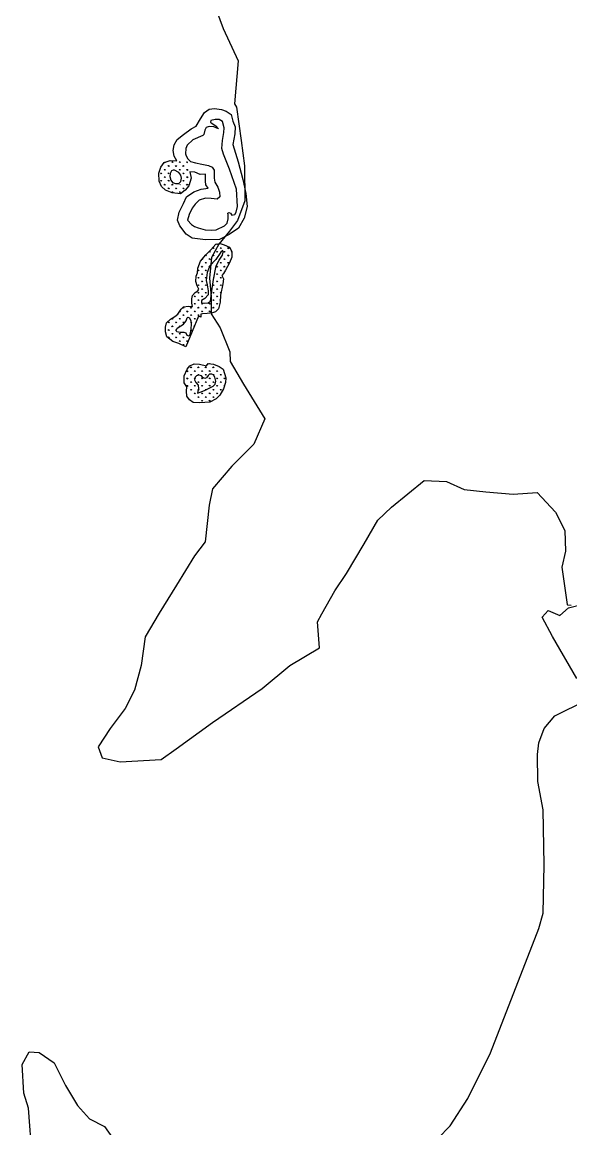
# Model space of a CAD drawing. Header units: metres. Extents: x 8244 to 287678, y 7853 to 2132060.
# Drawn here: x 269887 to 272531, y 2105005 to 2110337 of the extents above; entities that cross this region are included whole.
import ezdxf

# ---------------------------------------------------------------- set-up
doc = ezdxf.new("R2010")
doc.units = ezdxf.units.M
doc.layers.add('DISTRICT BOUNDRY', color=86, linetype='Continuous')
doc.layers.add('MANGROOVES BUFFER ZONE', color=120, linetype='Continuous')

msp = doc.modelspace()

# ---------------------------------------------------------------- hatches: boundary and pattern name
at = {"layer": 'MANGROOVES BUFFER ZONE'}
h = msp.add_hatch(dxfattribs=at)
h.set_pattern_fill('GRASS', color=256)
h.paths.add_polyline_path([(270545.7, 2109609.3), (270548.1, 2109570.5), (270559.2, 2109545.4), (270577.2, 2109527), (270610.6, 2109513.5), (270649.3, 2109509.7), (270673.3, 2109526.4), (270689.5, 2109547.9), (270701.3, 2109585.3), (270684.2, 2109666.8), (270599.9, 2109670.1), (270570.7, 2109660.2), (270554.6, 2109638.2)])
h.paths.add_polyline_path([(270651.7, 2109598.8), (270654.3, 2109584.2), (270642.3, 2109524.4), (270602.9, 2109575.4), (270584.2, 2109643.9), (270641.8, 2109612.2)], flags=16)
h = msp.add_hatch(dxfattribs=at)
h.set_pattern_fill('GRASS', color=256)
h.paths.add_polyline_path([(270841.7, 2108987.2), (270842.1, 2109021.4), (270854.1, 2109075.3), (270856.7, 2109100.4), (270850, 2109116.5), (270857, 2109126.1), (270866.3, 2109141.4), (270886.7, 2109177.7), (270897.9, 2109204.4), (270898.2, 2109231.8), (270886.4, 2109252), (270860.1, 2109264.4), (270841.5, 2109269.6), (270819.7, 2109266.4), (270796.6, 2109240.4), (270771.7, 2109215), (270746.2, 2109185.6), (270733.8, 2109150.9), (270731.9, 2109128.1), (270725.4, 2109112.7), (270724, 2109086.5), (270730, 2109067), (270739, 2109049.7), (270734.3, 2109042.8), (270720.5, 2109033.9), (270707.8, 2109019.7), (270704.7, 2109003.2), (270704.5, 2108982.6), (270708.3, 2108967), (270688.9, 2108968.9), (270663.8, 2108965.2), (270653.9, 2108954.5), (270636.5, 2108929), (270622.6, 2108917.7), (270601.4, 2108905.4), (270582.9, 2108887.9), (270578.1, 2108866.8), (270577.8, 2108845.1), (270585, 2108821), (270613.3, 2108797.9), (270642.3, 2108789), (270675.2, 2108772.6), (270736.7, 2108919.3), (270748.6, 2108915.1), (270748.7, 2108930), (270755.4, 2108931.6), (270778.2, 2108932.5), (270804, 2108936.2), (270818.4, 2108941.2), (270833.4, 2108955.9)])
h.paths.add_polyline_path([(270751.3, 2108985), (270751.8, 2108995.4), (270767.5, 2109005.9), (270782.7, 2109022.1), (270783.2, 2109042.9), (270778.5, 2109070.6), (270774.3, 2109091.5), (270778.5, 2109130.7), (270792.1, 2109163.1), (270820.3, 2109193.4), (270844.9, 2109228.9), (270853.8, 2109236.8), (270855.4, 2109228.4), (270852.2, 2109213.8), (270837.1, 2109190.3), (270821.4, 2109162.1), (270809.3, 2109096.8), (270798.9, 2109030.4), (270794.2, 2108992.3), (270782.7, 2108984.4), (270765.4, 2108982.3)], flags=16)
h.paths.add_polyline_path([(270694.1, 2108911.3), (270700, 2108897.6), (270700.9, 2108880.3), (270700, 2108860), (270698, 2108847.3), (270695.4, 2108831.3), (270691.1, 2108824.4), (270683, 2108827), (270677.7, 2108837.5), (270667.6, 2108841.7), (270648, 2108842.1), (270632.3, 2108844.4), (270629.1, 2108851.2), (270633.3, 2108862.3), (270665, 2108881.6), (270676.8, 2108897.6), (270682, 2108912.6), (270686.2, 2108914.9)], flags=16)
h = msp.add_hatch(dxfattribs=at)
h.set_pattern_fill('GRASS', color=256)
h.paths.add_polyline_path([(270791.5, 2108505), (270821.6, 2108521.4), (270839.6, 2108540.1), (270857.2, 2108569.2), (270866.5, 2108601.1), (270869.3, 2108623.1), (270862.7, 2108643.8), (270854.9, 2108665.2), (270836, 2108678), (270809.7, 2108689.3), (270782.7, 2108691.3), (270774.6, 2108681.6), (270742, 2108688.1), (270716, 2108689.8), (270694.6, 2108681.4), (270681.8, 2108665.4), (270668.2, 2108632.8), (270667.8, 2108598.9), (270731.4, 2108502.7), (270742.6, 2108502.1)])

# ---------------------------------------------------------------- linework, layer by layer
at = {"layer": 'DISTRICT BOUNDRY'}
for points in [[(270811.7, 2110423.8, 0), (270855.3, 2110305.5, 0), (270927.4, 2110150.5, 0), (270910.8, 2109942.6, 0), (270920, 2109927.7, 0), (270943, 2109766.2, 0), (270959.2, 2109644.2, 0), (270960.8, 2109476.5, 0), (270925.2, 2109381.5, 0), (270886.1, 2109329.1, 0), (270834.6, 2109267.5, 0), (270798.7, 2109203.1, 0), (270790.6, 2109102.4, 0), (270797.5, 2109013.8, 0), (270798.3, 2108931.7, 0), (270842, 2108863.1, 0), (270888.6, 2108747.8, 0), (270889.1, 2108701.8, 0), (270954.2, 2108592.8, 0), (271056.4, 2108426, 0), (271003, 2108303.4, 0), (270897.3, 2108198.2, 0), (270803.8, 2108087.7, 0), (270789, 2108009.4, 0), (270769.6, 2107832.5, 0), (270718.2, 2107765, 0), (270630.9, 2107623.5, 0), (270547.1, 2107488.5, 0), (270480.6, 2107374.7, 0), (270460.9, 2107237.3, 0), (270428.5, 2107118.4, 0), (270383.2, 2107029.3, 0), (270311.1, 2106934, 0), (270253.8, 2106844.9, 0), (270272.8, 2106793, 0), (270358.6, 2106772.8, 0), (270556.8, 2106783.7, 0), (270629.4, 2106836.4, 0), (270804.4, 2106962.7, 0), (271044.2, 2107126.7, 0), (271177.3, 2107237.6, 0), (271319.7, 2107321.6, 0), (271309.5, 2107446.7, 0), (271330.6, 2107486.4, 0), (271393.7, 2107596.6, 0), (271450.5, 2107679.8, 0), (271534.7, 2107823.8, 0), (271600.7, 2107937.5, 0), (271667.2, 2107999.3, 0), (271824.7, 2108128.9, 0), (271931.4, 2108123.9, 0), (272017.3, 2108084.7, 0), (272121.1, 2108073.7, 0), (272252.4, 2108062.9, 0), (272368.4, 2108070, 0), (272457.4, 2107976.2, 0), (272501.3, 2107888, 0), (272505.3, 2107787.4, 0), (272487.5, 2107711.2, 0), (272513.7, 2107531.2, 0), (272514.1, 2107528.6, 0), (272532.3, 2107528.4, 0)], [(272560.4, 2107175.2, 0), (272442.2, 2107376.1, 0), (272392.2, 2107469.9, 0), (272421.1, 2107501.4, 0), (272477.3, 2107477.2, 0), (272519.6, 2107514.3, 0), (272595.2, 2107533.9, 0)], [(271889.8, 2104959.1, 0), (271949.8, 2105020, 0), (272034, 2105150.8, 0), (272144.3, 2105371.4, 0), (272377.2, 2105969.7, 0), (272396.8, 2106043.9, 0), (272401.7, 2106277.1, 0), (272397.3, 2106541.6, 0), (272371.6, 2106678.2, 0), (272370.5, 2106808.2, 0), (272376.8, 2106864.3, 0), (272403.1, 2106934.1, 0), (272454.2, 2106995, 0), (272606.1, 2107070.2, 0)], [(269935.4, 2104869.4, 0), (269917.9, 2105104.7, 0), (269894.9, 2105176.3, 0), (269887, 2105315.2, 0), (269920.2, 2105376, 0), (269969.5, 2105371.9, 0), (270041.7, 2105323.2, 0), (270096.3, 2105213.7, 0), (270153.2, 2105117.8, 0), (270212, 2105053.2, 0), (270284, 2105015.7, 0), (270322.6, 2104962.2, 0)]]:
    msp.add_polyline3d(points, dxfattribs=at)
at = {"layer": 'MANGROOVES BUFFER ZONE'}
for points in [[(270632.8, 2109668.8), (270620, 2109691.1), (270614.6, 2109717.9), (270620, 2109745.1), (270634, 2109771.1), (270663.8, 2109795.2), (270701.1, 2109822.7), (270726.3, 2109836), (270746, 2109870.5), (270766.3, 2109901.5), (270788.7, 2109917.2), (270813.2, 2109920.3), (270848.4, 2109915.4), (270870.5, 2109907.2), (270894.8, 2109891), (270902.4, 2109859.6), (270914, 2109832.2), (270911.9, 2109799.2), (270902.2, 2109746.5), (270927.5, 2109662.9), (270951, 2109577.9), (270965, 2109510.7), (270970.6, 2109449.2), (270956.3, 2109391.9), (270930.1, 2109343.7), (270884.8, 2109312.9), (270837.9, 2109289.6), (270771.3, 2109287.5), (270706.6, 2109295.6), (270677.2, 2109314.7), (270647.5, 2109354.9), (270636.4, 2109382.3), (270643.1, 2109421.4), (270664.1, 2109462.9), (270679.2, 2109494.5), (270714.8, 2109519.7), (270749.6, 2109531.8), (270782.7, 2109536.6), (270771.5, 2109552.1), (270770, 2109570.3), (270770.3, 2109594.1), (270770.9, 2109604.4), (270744.8, 2109603), (270719.9, 2109614.6), (270694.8, 2109616), (270701.3, 2109585.3), (270689.5, 2109547.9), (270673.3, 2109526.4), (270649.3, 2109509.7), (270610.6, 2109513.5), (270577.2, 2109527), (270559.2, 2109545.4), (270548.1, 2109570.5), (270545.7, 2109609.3), (270554.6, 2109638.2), (270570.7, 2109660.2), (270599.9, 2109670.1)], [(270739, 2109049.7), (270730, 2109067), (270724, 2109086.5), (270725.4, 2109112.7), (270731.9, 2109128.1), (270733.8, 2109150.9), (270746.2, 2109185.6), (270771.7, 2109215), (270796.6, 2109240.4), (270819.7, 2109266.4), (270841.5, 2109269.6), (270860.1, 2109264.4), (270886.4, 2109252), (270898.2, 2109231.8), (270897.9, 2109204.4), (270886.7, 2109177.7), (270866.3, 2109141.4), (270857, 2109126.1), (270850, 2109116.5), (270856.7, 2109100.4), (270854.1, 2109075.3), (270842.1, 2109021.4), (270841.7, 2108987.2), (270833.4, 2108955.9), (270818.4, 2108941.2), (270804, 2108936.2), (270778.2, 2108932.5), (270755.4, 2108931.6), (270748.7, 2108930), (270748.6, 2108915.1), (270736.7, 2108919.3), (270675.2, 2108772.6), (270642.3, 2108789), (270613.3, 2108797.9), (270585, 2108821), (270577.8, 2108845.1), (270578.1, 2108866.8), (270582.9, 2108887.9), (270601.4, 2108905.4), (270622.6, 2108917.7), (270636.5, 2108929), (270653.9, 2108954.5), (270663.8, 2108965.2), (270688.9, 2108968.9), (270708.3, 2108967), (270704.5, 2108982.6), (270704.7, 2109003.2), (270707.8, 2109019.7), (270720.5, 2109033.9), (270734.3, 2109042.8)], [(270742.6, 2108502.1), (270711, 2108503.7), (270693.9, 2108516.5), (270680.9, 2108533.9), (270679.4, 2108558), (270680.8, 2108579.3), (270667.8, 2108598.9), (270668.2, 2108632.8), (270681.8, 2108665.4), (270694.6, 2108681.4), (270716, 2108689.8), (270742, 2108688.1), (270774.6, 2108681.6), (270782.7, 2108691.3), (270809.7, 2108689.3), (270836, 2108678), (270854.9, 2108665.2), (270862.7, 2108643.8), (270869.3, 2108623.1), (270866.5, 2108601.1), (270857.2, 2108569.2), (270839.6, 2108540.1), (270821.6, 2108521.4), (270791.5, 2108505)]]:
    msp.add_lwpolyline(points, close=True, dxfattribs=at)
at = {"layer": 'MANGROOVES BUFFER ZONE', "flags": 128}
for points in [[(270758.3, 2109790), (270709.4, 2109769.2), (270682.9, 2109743.8), (270675.1, 2109727.7), (270674.6, 2109702.3), (270676.2, 2109697.1), (270684, 2109678.9), (270697.5, 2109664.9), (270722.4, 2109659.1), (270752.6, 2109652.9), (270784.3, 2109646.2), (270803, 2109638.4), (270812.8, 2109623.8), (270811.8, 2109585.6), (270815.4, 2109566.4), (270830.5, 2109541), (270838.8, 2109517.1), (270839.4, 2109495.3), (270826.4, 2109483.3), (270797.8, 2109486.4), (270770.2, 2109489), (270740.6, 2109479.2), (270721.4, 2109460), (270706.8, 2109440.2), (270691.2, 2109410.6), (270683.4, 2109381.9), (270702.7, 2109362.2), (270718.3, 2109351.3), (270735.9, 2109345.6), (270768.7, 2109336.8), (270799.3, 2109334.2), (270821.7, 2109336.8), (270861.7, 2109354.9), (270875.2, 2109367.9), (270879.4, 2109388.7), (270879.4, 2109408.4), (270878.8, 2109416.7), (270883.5, 2109419.3), (270891.3, 2109416.7), (270898.1, 2109407.4), (270911.1, 2109409.5), (270918.3, 2109421.4), (270924, 2109448.9), (270919.9, 2109531.5), (270886.6, 2109627.9), (270858, 2109700.6), (270848.7, 2109727.6), (270851.8, 2109766.2), (270859.6, 2109805.1), (270860.6, 2109827.5), (270851.8, 2109858.1), (270837.2, 2109867.5), (270816.4, 2109868), (270796.7, 2109863.3), (270794.6, 2109854.5), (270802.9, 2109848.2), (270819.6, 2109836.3), (270833.1, 2109822.3), (270810.2, 2109832.7), (270788.9, 2109833.2), (270773.8, 2109829.6), (270766.6, 2109815.5), (270762.9, 2109795.3)], [(270606, 2109620), (270599.8, 2109607.1), (270598.2, 2109592.5), (270602.9, 2109575.4), (270611.7, 2109564), (270626.8, 2109559.9), (270642.4, 2109559.9), (270651.2, 2109568.7), (270654.3, 2109584.2), (270651.7, 2109598.8), (270641.8, 2109612.2), (270621.1, 2109623.7), (270614.3, 2109623.7)], [(270844.9, 2109228.9), (270820.3, 2109193.4), (270792.1, 2109163.1), (270778.5, 2109130.7), (270774.3, 2109091.5), (270778.5, 2109070.6), (270783.2, 2109042.9), (270782.7, 2109022.1), (270767.5, 2109005.9), (270751.8, 2108995.4), (270751.3, 2108985), (270765.4, 2108982.3), (270782.7, 2108984.4), (270794.2, 2108992.3), (270798.9, 2109030.4), (270809.3, 2109096.8), (270821.4, 2109162.1), (270837.1, 2109190.3), (270852.2, 2109213.8), (270855.4, 2109228.4), (270853.8, 2109236.8)], [(270633.3, 2108862.3), (270665, 2108881.6), (270676.8, 2108897.6), (270682, 2108912.6), (270686.2, 2108914.9), (270694.1, 2108911.3), (270700, 2108897.6), (270700.9, 2108880.3), (270700, 2108860), (270698, 2108847.3), (270695.4, 2108831.3), (270691.1, 2108824.4), (270683, 2108827), (270677.7, 2108837.5), (270667.6, 2108841.7), (270648, 2108842.1), (270632.3, 2108844.4), (270629.1, 2108851.2)], [(270731.4, 2108549.1), (270766.5, 2108561.7), (270807.8, 2108582.6), (270817.4, 2108592.3), (270821, 2108607.3), (270814.8, 2108625.6), (270808.6, 2108638), (270800.4, 2108640.3), (270790.3, 2108640.3), (270784, 2108634.1), (270775.5, 2108623.7), (270768, 2108620.1), (270757.2, 2108625), (270750.7, 2108633.1), (270737.9, 2108635.4), (270727.8, 2108632.5), (270720.2, 2108626.3), (270717.9, 2108613.8), (270723.2, 2108600.8), (270735.9, 2108587.3), (270737.6, 2108569.7), (270733.6, 2108559.5)]]:
    msp.add_lwpolyline(points, close=True, dxfattribs=at)

doc.saveas('drawing.dxf')
